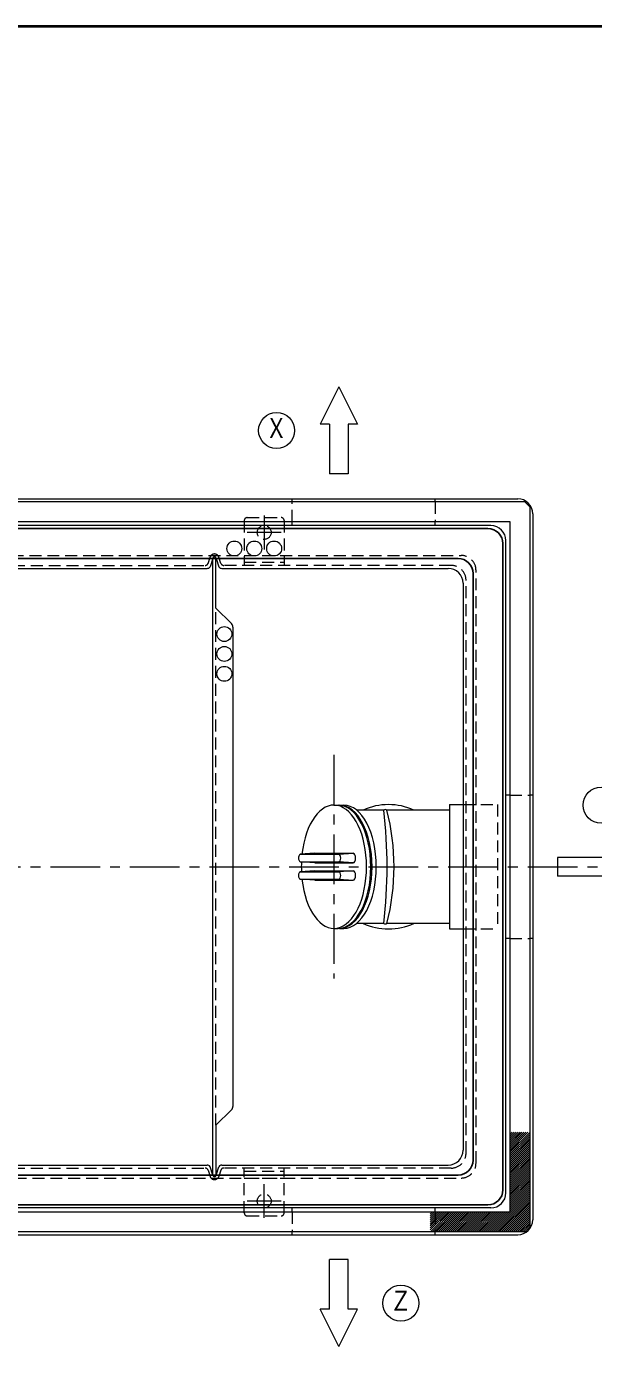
# Model space of a CAD drawing. Units: millimetres, scale not verified. Extents: x -2115 to 1935, y -1423 to 1387.
# Drawn here: x 226 to 796, y 59 to 1387 of the extents above; entities that cross this region are included whole.
import ezdxf
from ezdxf.enums import TextEntityAlignment as Align

# ---------------------------------------------------------------- set-up
doc = ezdxf.new("R2010")
doc.units = ezdxf.units.MM
doc.header["$LTSCALE"] = 10
doc.linetypes.add('CHAIN1', pattern=[8, 5, -1, 1, -1])
doc.linetypes.add('DASHED1', pattern=[1.8, 1.2, -0.6])
doc.layers.add('0-0____1', color=4, linetype='Continuous', lineweight=9)
doc.styles.add('ＭＳ ゴシック', font='')
doc.styles.get('ＭＳ ゴシック').set_extended_font_data('MS Gothic')

msp = doc.modelspace()

# ---------------------------------------------------------------- linework, layer by layer
at = {"layer": '0-0____1', "color": 1, "lineweight": 40}
msp.add_line((1934.94, 1386.76), (-2115.06, 1386.76), dxfattribs=at)
at = {"layer": '0-0____1', "color": 7, "lineweight": 18}
for p, q in [((539.94, 1024.26), (521.19, 986.76)), ((539.94, 1024.26), (558.69, 986.76)), ((530.56, 986.76), (521.19, 986.76)), ((530.56, 986.76), (530.56, 936.76)), ((549.31, 986.76), (549.31, 936.76)), ((558.69, 986.76), (549.31, 986.76)), ((549.31, 936.76), (530.56, 936.76)), ((726.94, 908.76), (-897.06, 908.76)), ((-890.06, 911.76), (719.94, 911.76)), ((492.94, 908.76), (492.94, 911.76)), ((636.94, 908.76), (636.94, 911.76)), ((726.94, 908.76), (731.94, 903.76)), ((731.94, 903.76), (731.94, 179.76)), ((734.94, 896.76), (734.94, 186.76)), ((-882.06, 888.76), (711.94, 888.76)), ((692.94, 884.76), (-863.06, 884.76)), ((492.94, 884.76), (492.94, 888.76)), ((636.94, 884.76), (636.94, 888.76)), ((711.94, 888.76), (711.94, 194.76)), ((707.94, 213.76), (707.94, 869.76)), ((413.27, 851.76), (410.47, 843.35)), ((413.44, 231.76), (413.44, 851.76)), ((416.44, 801.76), (416.44, 851.76)), ((416.61, 851.76), (419.41, 843.35)), ((-77.56, 841.76), (407.44, 841.76)), ((422.44, 841.76), (649.94, 841.76)), ((664.94, 826.76), (664.94, 256.76)), ((431.98, 786.22), (416.44, 801.76)), ((433.44, 782.69), (433.44, 300.83)), ((711.94, 613.76), (707.94, 613.76)), ((734.94, 613.76), (731.94, 613.76)), ((535.07, 603.76), (539.36, 603.76)), ((540.63, 603.76), (544.87, 603.76)), ((585.28, 598.76), (557.78, 598.76)), ((651.44, 598.76), (588.37, 598.76)), ((651.44, 604.26), (651.44, 479.26)), ((651.44, 604.26), (664.94, 604.26)), ((515.73, 555.26), (501.21, 554.26)), ((501.21, 554.26), (540.1, 554.26)), ((501.21, 546.76), (540.1, 546.76)), ((515.73, 545.76), (501.21, 546.76)), ((515.73, 555.26), (554.41, 555.26)), ((515.73, 545.76), (554.41, 545.76)), ((540.1, 554.26), (554.41, 555.26)), ((554.41, 545.76), (540.1, 546.76)), ((759.94, 551.13), (759.94, 532.38)), ((809.94, 551.13), (759.94, 551.13)), ((515.73, 537.76), (501.21, 536.76)), ((501.21, 536.76), (540.1, 536.76)), ((515.73, 537.76), (554.41, 537.76)), ((554.41, 537.76), (540.1, 536.76)), ((809.94, 532.38), (759.94, 532.38)), ((501.21, 529.26), (540.1, 529.26)), ((515.73, 528.26), (501.21, 529.26)), ((515.73, 528.26), (554.41, 528.26)), ((540.1, 529.26), (554.41, 528.26)), ((535.07, 479.76), (539.36, 479.76)), ((540.63, 479.76), (544.87, 479.76)), ((585.28, 484.76), (557.78, 484.76)), ((651.44, 484.76), (588.37, 484.76)), ((651.44, 479.26), (664.94, 479.26)), ((711.94, 469.76), (707.94, 469.76)), ((734.94, 469.76), (731.94, 469.76)), ((431.98, 297.3), (416.44, 281.76)), ((416.44, 281.76), (416.44, 231.76)), ((-77.56, 241.76), (407.44, 241.76)), ((413.27, 231.76), (410.47, 240.17)), ((416.61, 231.76), (419.41, 240.17)), ((422.44, 241.76), (649.94, 241.76)), ((-882.06, 194.76), (711.94, 194.76)), ((692.94, 198.76), (-863.06, 198.76)), ((492.94, 194.76), (492.94, 198.76)), ((636.94, 194.76), (636.94, 198.76)), ((726.94, 174.76), (-897.06, 174.76)), ((492.94, 171.76), (492.94, 174.76)), ((636.94, 171.76), (636.94, 174.76)), ((726.94, 174.76), (731.94, 179.76)), ((-890.06, 171.76), (719.94, 171.76)), ((549.31, 146.76), (530.56, 146.76)), ((530.56, 96.76), (530.56, 146.76)), ((549.31, 96.76), (549.31, 146.76)), ((539.94, 59.26), (521.19, 96.76)), ((530.56, 96.76), (521.19, 96.76)), ((539.94, 59.26), (558.69, 96.76)), ((558.69, 96.76), (549.31, 96.76))]:
    msp.add_line(p, q, dxfattribs=at)
at = {"layer": '0-0____1', "linetype": 'DASHED1'}
for p, q in [((492.94, 888.76), (492.94, 908.76)), ((636.94, 908.76), (636.94, 888.76)), ((444.94, 889.91), (444.94, 844.76)), ((447.94, 892.91), (481.94, 892.91)), ((484.94, 889.91), (484.94, 844.76)), ((408.46, 846.81), (410.58, 853.18)), ((413.43, 852.23), (413.27, 851.76)), ((416.45, 852.23), (416.61, 851.76)), ((421.42, 846.81), (419.29, 853.18)), ((444.94, 854.76), (484.94, 854.76)), ((-75.74, 844.76), (405.61, 844.76)), ((652.94, 844.76), (424.26, 844.76)), ((444.94, 847.96), (484.94, 847.96)), ((667.94, 253.76), (667.94, 829.76)), ((416.44, 281.76), (416.44, 801.76)), ((711.94, 613.76), (731.94, 613.76)), ((664.94, 604.26), (699.44, 604.26)), ((699.44, 604.26), (699.44, 479.26)), ((664.94, 479.26), (699.44, 479.26)), ((711.94, 469.76), (731.94, 469.76)), ((-75.74, 238.76), (405.61, 238.76)), ((408.46, 236.71), (410.58, 230.34)), ((413.43, 231.29), (413.27, 231.76)), ((416.45, 231.29), (416.61, 231.76)), ((421.42, 236.71), (419.29, 230.34)), ((652.94, 238.76), (424.26, 238.76)), ((444.94, 193.61), (444.94, 238.76)), ((444.94, 235.56), (484.94, 235.56)), ((444.94, 228.76), (484.94, 228.76)), ((484.94, 193.61), (484.94, 238.76)), ((447.94, 190.61), (481.94, 190.61)), ((492.94, 194.76), (492.94, 174.76)), ((636.94, 194.76), (636.94, 174.76))]:
    msp.add_line(p, q, dxfattribs=at)
at = {"layer": '0-0____1', "linetype": 'CHAIN1'}
for p, q in [((464.94, 894.91), (464.94, 860.91)), ((481.94, 877.91), (447.94, 877.91)), ((535.07, 654.26), (535.07, 429.26)), ((-1110.06, 541.76), (989.94, 541.76)), ((464.94, 188.61), (464.94, 222.61)), ((481.94, 205.61), (447.94, 205.61))]:
    msp.add_line(p, q, dxfattribs=at)
at = {"layer": '0-0____1', "color": 5, "lineweight": 25}
for p, q in [((-860.06, 881.76), (689.94, 881.76)), ((704.94, 866.76), (704.94, 216.76)), ((-830.06, 851.76), (659.94, 851.76)), ((674.94, 246.76), (674.94, 836.76)), ((-830.06, 231.76), (659.94, 231.76)), ((-860.06, 201.76), (689.94, 201.76))]:
    msp.add_line(p, q, dxfattribs=at)
at = {"layer": '0-0____1', "color": 7, "linetype": 'DASHED1', "lineweight": 18}
for p, q in [((-833.06, 854.76), (662.94, 854.76)), ((677.94, 243.76), (677.94, 839.76)), ((-830.06, 228.76), (662.94, 228.76))]:
    msp.add_line(p, q, dxfattribs=at)
at = {"layer": '0-0____1'}
for p, q in [((711.94, 256.59), (730.11, 274.76)), ((711.94, 258.57), (728.13, 274.76)), ((711.94, 260.55), (726.15, 274.76)), ((711.94, 262.53), (724.17, 274.76)), ((711.94, 264.51), (722.19, 274.76)), ((711.94, 266.49), (720.21, 274.76)), ((711.94, 268.47), (718.23, 274.76)), ((711.94, 270.45), (716.25, 274.76)), ((711.94, 272.43), (714.27, 274.76)), ((711.94, 274.41), (712.29, 274.76)), ((711.94, 254.61), (731.94, 274.61)), ((711.94, 252.63), (731.94, 272.63)), ((711.94, 250.65), (731.94, 270.65)), ((711.94, 248.67), (731.94, 268.67)), ((711.94, 246.69), (731.94, 266.69)), ((711.94, 244.71), (731.94, 264.71)), ((711.94, 242.73), (731.94, 262.73)), ((711.94, 240.75), (731.94, 260.75)), ((711.94, 238.77), (731.94, 258.77)), ((711.94, 236.79), (731.94, 256.79)), ((711.94, 234.81), (731.94, 254.81)), ((711.94, 232.83), (731.94, 252.83)), ((711.94, 230.85), (731.94, 250.85)), ((711.94, 228.87), (731.94, 248.87)), ((711.94, 226.89), (731.94, 246.89)), ((711.94, 224.91), (731.94, 244.91)), ((711.94, 222.93), (731.94, 242.93)), ((711.94, 220.95), (731.94, 240.95)), ((711.94, 218.97), (731.94, 238.97)), ((711.94, 216.99), (731.94, 236.99)), ((711.94, 215.01), (731.94, 235.01)), ((711.94, 213.03), (731.94, 233.03)), ((711.94, 211.05), (731.94, 231.05)), ((711.94, 209.07), (731.94, 229.07)), ((711.94, 207.09), (731.94, 227.09)), ((693.47, 174.76), (731.94, 213.23)), ((711.94, 205.11), (731.94, 225.11)), ((711.94, 203.13), (731.94, 223.13)), ((711.94, 201.15), (731.94, 221.15)), ((711.94, 199.17), (731.94, 219.17)), ((711.94, 197.19), (731.94, 217.19)), ((711.94, 195.21), (731.94, 215.21)), ((695.45, 174.76), (731.94, 211.25)), ((697.43, 174.76), (731.94, 209.27)), ((699.41, 174.76), (731.94, 207.29)), ((701.39, 174.76), (731.94, 205.31)), ((703.37, 174.76), (731.94, 203.33)), ((705.35, 174.76), (731.94, 201.35)), ((707.33, 174.76), (731.94, 199.37)), ((631.94, 176.59), (650.11, 194.76)), ((631.94, 178.57), (648.13, 194.76)), ((631.94, 180.55), (646.15, 194.76)), ((631.94, 182.53), (644.17, 194.76)), ((631.94, 184.51), (642.19, 194.76)), ((631.94, 186.49), (640.21, 194.76)), ((631.94, 188.47), (638.23, 194.76)), ((631.94, 190.45), (636.25, 194.76)), ((631.94, 192.43), (634.27, 194.76)), ((631.94, 194.41), (632.29, 194.76)), ((632.09, 174.76), (652.09, 194.76)), ((634.07, 174.76), (654.07, 194.76)), ((636.05, 174.76), (656.05, 194.76)), ((638.03, 174.76), (658.03, 194.76)), ((640.01, 174.76), (660.01, 194.76)), ((641.99, 174.76), (661.99, 194.76)), ((643.97, 174.76), (663.97, 194.76)), ((645.95, 174.76), (665.95, 194.76)), ((647.93, 174.76), (667.93, 194.76)), ((649.91, 174.76), (669.91, 194.76)), ((651.89, 174.76), (671.89, 194.76)), ((653.87, 174.76), (673.87, 194.76)), ((655.85, 174.76), (675.85, 194.76)), ((657.83, 174.76), (677.83, 194.76)), ((659.81, 174.76), (679.81, 194.76)), ((661.79, 174.76), (681.79, 194.76)), ((663.77, 174.76), (683.77, 194.76)), ((665.75, 174.76), (685.75, 194.76)), ((667.73, 174.76), (687.73, 194.76)), ((669.71, 174.76), (689.71, 194.76)), ((671.69, 174.76), (691.69, 194.76)), ((673.67, 174.76), (693.67, 194.76)), ((675.65, 174.76), (695.65, 194.76)), ((677.63, 174.76), (697.63, 194.76)), ((679.61, 174.76), (699.61, 194.76)), ((681.59, 174.76), (701.59, 194.76)), ((683.57, 174.76), (703.57, 194.76)), ((685.55, 174.76), (705.55, 194.76)), ((687.53, 174.76), (707.53, 194.76)), ((689.51, 174.76), (709.51, 194.76)), ((691.49, 174.76), (711.49, 194.76)), ((709.31, 174.76), (731.94, 197.39)), ((711.29, 174.76), (731.94, 195.41)), ((713.27, 174.76), (731.94, 193.43)), ((715.25, 174.76), (731.94, 191.45)), ((717.23, 174.76), (731.94, 189.47)), ((719.21, 174.76), (731.94, 187.49)), ((721.19, 174.76), (731.94, 185.51)), ((723.17, 174.76), (731.94, 183.53)), ((725.15, 174.76), (731.94, 181.55))]:
    msp.add_line(p, q, dxfattribs=at)
at = {"layer": '0-0____1', "color": 7, "lineweight": 18}
for centre in [(477.44, 980.51), (803.69, 603.63), (602.44, 103.01)]:
    msp.add_circle(centre, 18.12, dxfattribs=at)
at = {"layer": '0-0____1', "linetype": 'DASHED1'}
for centre in [(464.94, 877.91), (464.94, 205.61)]:
    msp.add_circle(centre, 7, dxfattribs=at)
at = {"layer": '0-0____1'}
for centre in [(434.94, 861.76), (454.94, 861.76), (474.94, 861.76), (424.94, 775.76), (424.94, 755.76), (424.94, 735.76)]:
    msp.add_circle(centre, 7.5, dxfattribs=at)
at = {"layer": '0-0____1', "color": 7, "lineweight": 18}
for centre, radius, start, end in [((719.94, 896.76), 15, 0, 90), ((692.94, 869.76), 15, 0, 90), ((407.44, 846.76), 5, 270, 292.17824), ((408.57, 843.98), 2, 292.17824, 341.56505), ((421.31, 843.98), 2, 198.43495, 247.82176), ((422.44, 846.76), 5, 247.82176, 270), ((649.94, 826.76), 15, 0, 90), ((428.44, 782.69), 5, 0, 45), ((586.83, 596.65), 2.62, 53.82892, 126.17108), ((84.12, 541.76), 504.4, 353.51136, 6.48864), ((364.46, 541.76), 231.05, 345.71769, 14.28231), ((586.83, 486.87), 2.62, 233.82892, 306.17108), ((428.44, 300.83), 5, 315, 0), ((649.94, 256.76), 15, 270, 0), ((407.44, 236.76), 5, 67.82176, 90), ((408.57, 239.54), 2, 18.43495, 67.82176), ((421.31, 239.54), 2, 112.17824, 161.56505), ((422.44, 236.76), 5, 90, 112.17824), ((692.94, 213.76), 15, 270, 0), ((719.94, 186.76), 15, 270, 0)]:
    msp.add_arc(centre, radius, start, end, dxfattribs=at)
at = {"layer": '0-0____1', "linetype": 'DASHED1'}
for centre, radius, start, end in [((447.94, 889.91), 3, 90, 180), ((481.94, 889.91), 3, 0, 90), ((414.85, 851.76), 4.5, 91.406, 161.56505), ((414.85, 851.76), 1.5, 91.406, 161.56505), ((414.94, 848.26), 8, 88.594, 91.406), ((414.94, 848.26), 5, 88.594, 91.406), ((415.03, 851.76), 1.5, 18.43495, 88.594), ((415.03, 851.76), 4.5, 18.43495, 88.594), ((405.61, 847.76), 3, 270, 341.56505), ((424.26, 847.76), 3, 198.43495, 270), ((652.94, 829.76), 15, 0, 90), ((652.94, 253.76), 15, 270, 0), ((405.61, 235.76), 3, 18.43495, 90), ((414.85, 231.76), 4.5, 198.43495, 268.594), ((414.85, 231.76), 1.5, 198.43495, 268.594), ((414.94, 235.26), 8, 268.594, 271.406), ((414.94, 235.26), 5, 268.594, 271.406), ((415.03, 231.76), 1.5, 271.406, 341.56505), ((415.03, 231.76), 4.5, 271.406, 341.56505), ((424.26, 235.76), 3, 90, 161.56505), ((447.94, 193.61), 3, 180, 270), ((481.94, 193.61), 3, 270, 0)]:
    msp.add_arc(centre, radius, start, end, dxfattribs=at)
at = {"layer": '0-0____1', "color": 5, "lineweight": 25}
for centre, start, end in [((689.94, 866.76), 0, 90), ((659.94, 836.76), 0, 90), ((659.94, 246.76), 270, 0), ((689.94, 216.76), 270, 0)]:
    msp.add_arc(centre, 15, start, end, dxfattribs=at)
at = {"layer": '0-0____1', "color": 7, "linetype": 'DASHED1', "lineweight": 18}
for centre, start, end in [((662.94, 839.76), 0, 90), ((662.94, 243.76), 270, 0)]:
    msp.add_arc(centre, 15, start, end, dxfattribs=at)
at = {"layer": '0-0____1'}
for start, end in [(65.78322, 114.21678), (245.78322, 294.21678)]:
    msp.add_arc((589.94, 541.76), 62.5, start, end, dxfattribs=at)
at = {"layer": '0-0____1', "color": 7, "lineweight": 18}
for centre, major_axis, ratio, start_param, end_param in [((535.07, 541.76), (0, 62), 0.529101, 1.7757825, 7.6489955), ((539.36, 541.76), (0, 62), 0.529101, 3.1415927, 6.2831853), ((540.63, 541.76), (0, 62), 0.529101, 3.1415927, 6.2831853), ((544.87, 541.76), (0, 62), 0.529101, 3.1415927, 6.2831853), ((501.21, 550.51), (0, 3.75), 0.465116, 0, 3.1415927), ((535.07, 541.76), (0, 62), 0.529101, 1.4913605, 1.6502322), ((540.1, 550.51), (0, 3.75), 0.465116, 3.1415927, 6.2831853), ((554.41, 550.51), (0, 4.75), 0.5, 3.1415927, 6.2831853), ((501.21, 533.01), (0, -3.75), 0.465116, 3.1415927, 6.2831853), ((540.1, 533.01), (0, 3.75), 0.465116, 3.1415927, 6.2831853), ((554.41, 533.01), (0, 4.75), 0.5, 3.1415927, 6.2831853)]:
    msp.add_ellipse(centre, major_axis=major_axis, ratio=ratio, start_param=start_param, end_param=end_param, dxfattribs=at)

# ---------------------------------------------------------------- texts
at = {"layer": '0-0____1', "color": 7, "style": 'ＭＳ ゴシック', "width": 0.8}
for s, p in [('Ｘ', (466.19, 966.76)), ('Ｚ', (591.19, 89.26))]:
    msp.add_text(s, height=20.16, dxfattribs=at).set_placement(p, align=Align.BOTTOM_LEFT)

doc.saveas('drawing.dxf')
